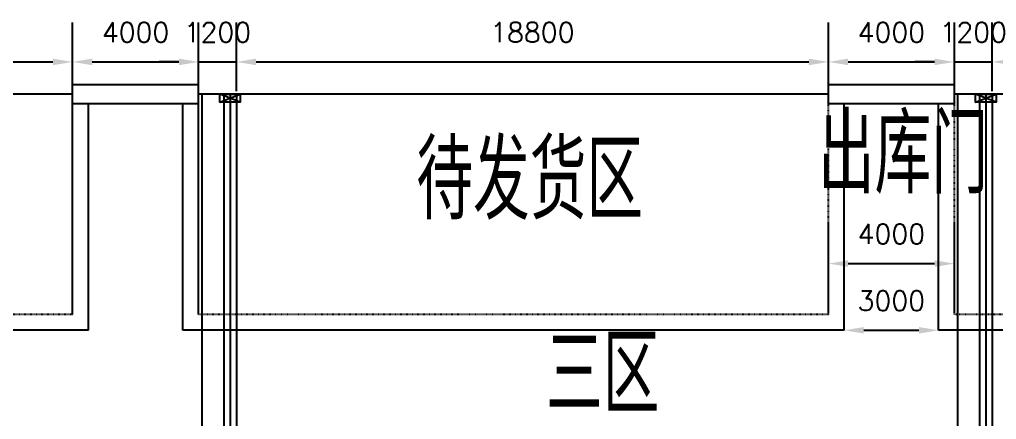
# Model space of a CAD drawing. Header units: millimetres. Extents: x 6622 to 532820, y 3370 to 359312.
# Drawn here: x 450265 to 481287, y 318705 to 331418 of the extents above; entities that cross this region are included whole.
import ezdxf

# ---------------------------------------------------------------- set-up
doc = ezdxf.new("R2010")
doc.units = ezdxf.units.MM
doc.linetypes.add('ACAD_ISO03W100', pattern=[30, 12, -18])
doc.styles.get("Standard").update_dxf_attribs({"font": 'txt', "bigfont": 'gbcbig.shx'})
doc.dimstyles.new('ISO-25', dxfattribs={"dimtxt": 625, "dimasz": 625, "dimexe": 1250, "dimexo": 100, "dimgap": 625, "dimtad": 1, "dimtxsty": 'Standard', "dimcen": 2.5, "dimadec": 0, "dimazin": 0, "dimtfac": 1, "dimtmove": 0, "dimatfit": 3, "dimfxl": 1, "dimarcsym": 0})

# ---------------------------------------------------------------- blocks, each defined once
blk = doc.blocks.new('*D356')
at = {"color": 0, "lineweight": -2, "transparency": 16777216}
for p, q in [((476450, 321640), (476450, 322790)), ((479450, 321640), (479450, 322790)), ((477075, 321540), (478825, 321540))]:
    blk.add_line(p, q, dxfattribs=at)
at = {"color": 0, "transparency": 16777216}
for points in [[(477075, 321644), (477075, 321436), (476450, 321540)], [(478825, 321644), (478825, 321436), (479450, 321540)]]:
    blk.add_solid(points, dxfattribs=at)
at = {"layer": 'Defpoints', "color": 0, "transparency": 16777216}
for p in [(476450, 321540), (479450, 321540), (479450, 321540)]:
    blk.add_point(p, dxfattribs=at)
at = {"color": 0, "transparency": 16777216, "insert": (477950, 322478), "char_height": 625, "attachment_point": 5}
blk.add_mtext('3000', dxfattribs=at)
blk = doc.blocks.new('*D357')
at = {"color": 0, "lineweight": -2, "transparency": 16777216}
for p, q in [((475950, 322140), (475950, 324910)), ((479950, 322140), (479950, 324910)), ((476575, 323660), (479325, 323660))]:
    blk.add_line(p, q, dxfattribs=at)
at = {"color": 0, "transparency": 16777216}
for points in [[(476575, 323764), (476575, 323556), (475950, 323660)], [(479325, 323764), (479325, 323556), (479950, 323660)]]:
    blk.add_solid(points, dxfattribs=at)
at = {"layer": 'Defpoints', "color": 0, "transparency": 16777216}
for p in [(479950, 323660), (475950, 322040), (479950, 322040)]:
    blk.add_point(p, dxfattribs=at)
at = {"color": 0, "transparency": 16777216, "insert": (477950, 324598), "char_height": 625, "attachment_point": 5}
blk.add_mtext('4000', dxfattribs=at)
blk = doc.blocks.new('*D358')
at = {"color": 0, "lineweight": -2, "transparency": 16777216}
for p, q in [((433150, 329140), (433150, 331320)), ((451950, 329140), (451950, 331320)), ((433775, 330070), (451325, 330070))]:
    blk.add_line(p, q, dxfattribs=at)
at = {"color": 0, "transparency": 16777216}
for points in [[(433775, 330174), (433775, 329966), (433150, 330070)], [(451325, 330174), (451325, 329966), (451950, 330070)]]:
    blk.add_solid(points, dxfattribs=at)
at = {"layer": 'Defpoints', "color": 0, "transparency": 16777216}
for p in [(451950, 330070), (433150, 329040), (451950, 329040)]:
    blk.add_point(p, dxfattribs=at)
at = {"color": 0, "transparency": 16777216, "insert": (442550, 331008), "char_height": 625, "attachment_point": 5}
blk.add_mtext('18800', dxfattribs=at)
blk = doc.blocks.new('*D359')
at = {"color": 0, "lineweight": -2, "transparency": 16777216}
for p, q in [((451950, 329440), (451950, 331320)), ((455950, 329440), (455950, 331320)), ((452575, 330070), (455325, 330070))]:
    blk.add_line(p, q, dxfattribs=at)
at = {"color": 0, "transparency": 16777216}
for points in [[(452575, 330174), (452575, 329966), (451950, 330070)], [(455325, 330174), (455325, 329966), (455950, 330070)]]:
    blk.add_solid(points, dxfattribs=at)
at = {"layer": 'Defpoints', "color": 0, "transparency": 16777216}
for p in [(455950, 330070), (451950, 329340), (455950, 329340)]:
    blk.add_point(p, dxfattribs=at)
at = {"color": 0, "transparency": 16777216, "insert": (453950, 331008), "char_height": 625, "attachment_point": 5}
blk.add_mtext('4000', dxfattribs=at)
blk = doc.blocks.new('*D360')
at = {"color": 0, "lineweight": -2, "transparency": 16777216}
for p, q in [((455950, 329140), (455950, 331320)), ((457150, 329140), (457150, 331320)), ((455325, 330070), (454700, 330070)), ((455950, 330070), (457150, 330070)), ((457775, 330070), (458400, 330070))]:
    blk.add_line(p, q, dxfattribs=at)
at = {"color": 0, "transparency": 16777216}
for points in [[(455325, 330174), (455325, 329966), (455950, 330070)], [(457775, 330174), (457775, 329966), (457150, 330070)]]:
    blk.add_solid(points, dxfattribs=at)
at = {"layer": 'Defpoints', "color": 0, "transparency": 16777216}
for p in [(457150, 330070), (455950, 329040), (457150, 329040)]:
    blk.add_point(p, dxfattribs=at)
at = {"color": 0, "transparency": 16777216, "insert": (456550, 331008), "char_height": 625, "attachment_point": 5}
blk.add_mtext('1200', dxfattribs=at)
blk = doc.blocks.new('*D361')
at = {"color": 0, "lineweight": -2, "transparency": 16777216}
for p, q in [((457150, 329140), (457150, 331320)), ((475950, 329140), (475950, 331320)), ((457775, 330070), (475325, 330070))]:
    blk.add_line(p, q, dxfattribs=at)
at = {"color": 0, "transparency": 16777216}
for points in [[(457775, 330174), (457775, 329966), (457150, 330070)], [(475325, 330174), (475325, 329966), (475950, 330070)]]:
    blk.add_solid(points, dxfattribs=at)
at = {"layer": 'Defpoints', "color": 0, "transparency": 16777216}
for p in [(475950, 330070), (457150, 329040), (475950, 329040)]:
    blk.add_point(p, dxfattribs=at)
at = {"color": 0, "transparency": 16777216, "insert": (466550, 331008), "char_height": 625, "attachment_point": 5}
blk.add_mtext('18800', dxfattribs=at)
blk = doc.blocks.new('*D362')
at = {"color": 0, "lineweight": -2, "transparency": 16777216}
for p, q in [((475950, 329440), (475950, 331320)), ((479950, 329440), (479950, 331320)), ((476575, 330070), (479325, 330070))]:
    blk.add_line(p, q, dxfattribs=at)
at = {"color": 0, "transparency": 16777216}
for points in [[(476575, 330174), (476575, 329966), (475950, 330070)], [(479325, 330174), (479325, 329966), (479950, 330070)]]:
    blk.add_solid(points, dxfattribs=at)
at = {"layer": 'Defpoints', "color": 0, "transparency": 16777216}
for p in [(479950, 330070), (475950, 329340), (479950, 329340)]:
    blk.add_point(p, dxfattribs=at)
at = {"color": 0, "transparency": 16777216, "insert": (477950, 331008), "char_height": 625, "attachment_point": 5}
blk.add_mtext('4000', dxfattribs=at)
blk = doc.blocks.new('*D363')
at = {"color": 0, "lineweight": -2, "transparency": 16777216}
for p, q in [((479950, 329140), (479950, 331320)), ((481150, 329140), (481150, 331320)), ((479325, 330070), (478700, 330070)), ((479950, 330070), (481150, 330070)), ((481775, 330070), (482400, 330070))]:
    blk.add_line(p, q, dxfattribs=at)
at = {"color": 0, "transparency": 16777216}
for points in [[(479325, 330174), (479325, 329966), (479950, 330070)], [(481775, 330174), (481775, 329966), (481150, 330070)]]:
    blk.add_solid(points, dxfattribs=at)
at = {"layer": 'Defpoints', "color": 0, "transparency": 16777216}
for p in [(481150, 330070), (479950, 329040), (481150, 329040)]:
    blk.add_point(p, dxfattribs=at)
at = {"color": 0, "transparency": 16777216, "insert": (480550, 331008), "char_height": 625, "attachment_point": 5}
blk.add_mtext('1200', dxfattribs=at)
blk = doc.blocks.new('*D364')
at = {"color": 0, "lineweight": -2, "transparency": 16777216}
for p, q in [((481150, 329140), (481150, 331320)), ((486950, 329140), (486950, 331320)), ((481775, 330070), (486325, 330070))]:
    blk.add_line(p, q, dxfattribs=at)
at = {"color": 0, "transparency": 16777216}
for points in [[(481775, 330174), (481775, 329966), (481150, 330070)], [(486325, 330174), (486325, 329966), (486950, 330070)]]:
    blk.add_solid(points, dxfattribs=at)
at = {"layer": 'Defpoints', "color": 0, "transparency": 16777216}
for p in [(486950, 330070), (481150, 329040), (486950, 329040)]:
    blk.add_point(p, dxfattribs=at)
at = {"color": 0, "transparency": 16777216, "insert": (484050, 331008), "char_height": 625, "attachment_point": 5}
blk.add_mtext('5800', dxfattribs=at)

msp = doc.modelspace()

# ---------------------------------------------------------------- linework, layer by layer
for p, q in [((455950, 329340), (451950, 329340)), ((479949.998, 329339.876), (475949.998, 329339.876)), ((475949.998, 328739.876), (475949.998, 329339.876)), ((479949.998, 328739.876), (479949.998, 329339.876)), ((451950, 329040), (432650, 329040)), ((475949.998, 329040), (455950, 329040)), ((486950, 329040), (479949.998, 329040)), ((455950, 328740), (451950, 328740)), ((479949.998, 328739.876), (475949.998, 328739.876)), ((476449.998, 321540), (476449.998, 328739.876)), ((479449.998, 321540), (479449.998, 328739.876)), ((452450, 321540), (432150, 321540)), ((476449.998, 321540), (455450, 321540)), ((488450, 321540), (479449.998, 321540))]:
    msp.add_line(p, q)
at = {"color": 2, "linetype": 'Continuous'}
for p, q in [((451950, 322040), (451950, 329340)), ((455950, 322040), (455950, 329340))]:
    msp.add_line(p, q, dxfattribs=at)
at = {"color": 1}
for p, q in [((456050, 329040), (456050, 259040)), ((480049.961, 329042.777), (480049.961, 259042.777))]:
    msp.add_line(p, q, dxfattribs=at)
at = {"color": 0}
for p, q in [((457275, 328790), (456625, 329040)), ((456625, 328790), (457275, 329040)), ((481275, 328790), (480625, 329040)), ((480625, 328790), (481275, 329040)), ((452450, 321540), (452450, 328740)), ((455450, 321540), (455450, 328740))]:
    msp.add_line(p, q, dxfattribs=at)
at = {"color": 4}
for p, q in [((456750, 329040), (456750, 259040)), ((456950, 329040), (456950, 259040)), ((457150, 329040), (457150, 259040)), ((480750, 329040), (480750, 259040)), ((480950, 329040), (480950, 259040)), ((481150, 329040), (481150, 259040))]:
    msp.add_line(p, q, dxfattribs=at)
at = {"color": 2, "linetype": 'ACAD_ISO03W100'}
for p, q in [((475949.998, 322040), (475949.998, 328739.876)), ((479949.998, 322040), (479949.998, 328739.876)), ((451950, 322040), (432650, 322040)), ((475949.998, 322040), (455950, 322040)), ((486950, 322040), (479949.998, 322040))]:
    msp.add_line(p, q, dxfattribs=at)
at = {"color": 0}
for points in [[(456625, 329040), (457275, 329040), (457275, 328790), (456625, 328790)], [(480625, 329040), (481275, 329040), (481275, 328790), (480625, 328790)]]:
    msp.add_lwpolyline(points, close=True, dxfattribs=at)

# ---------------------------------------------------------------- texts
at = {"color": 0, "char_height": 2500, "attachment_point": 1}
for s, insert, width in [('出库门', (475618.938, 328387.757), 7700.04118), ('待发货区', (462866.224, 327561.246), 7700.04118), ('三区', (466985.602, 321396.83), 4268.9301)]:
    msp.add_mtext(s, dxfattribs=dict(at, insert=insert, width=width))

# ---------------------------------------------------------------- dimensions: what is measured, and where the dimension line sits
at = {"color": 0}
for base, p1, p2, picture, middle in [((451950, 330070), (433150, 329040), (451950, 329040), '*D358', (442550, 331007.5)), ((455950, 330070), (451950, 329340), (455950, 329340), '*D359', (453950, 331007.5)), ((475949.998, 330070), (457150, 329040), (475949.998, 329040), '*D361', (466549.999, 331007.5)), ((479949.998, 330070), (475949.998, 329339.876), (479949.998, 329339.876), '*D362', (477949.998, 331007.5)), ((486950, 330070), (481150, 329040), (486950, 329040), '*D364', (484050, 331007.5))]:
    dim = msp.add_linear_dim(base=base, p1=p1, p2=p2, dimstyle='ISO-25', dxfattribs=at)
    dim.commit()
    dim.dimension.update_dxf_attribs({"geometry": picture, "text_midpoint": middle})
for base, p1, p2, picture, middle in [((457150, 330070), (455950, 329040), (457150, 329040), '*D360', (456550, 330070)), ((481150, 330070), (479949.998, 329040), (481150, 329040), '*D363', (480549.999, 330070)), ((479949.998, 323660), (475949.998, 322040), (479949.998, 322040), '*D357', (477949.998, 323660)), ((479449.998, 321540), (476449.998, 321540), (479449.998, 321540), '*D356', (477949.998, 321540))]:
    dim = msp.add_linear_dim(base=base, p1=p1, p2=p2, dimstyle='ISO-25', dxfattribs=at)
    dim.commit()
    dim.dimension.update_dxf_attribs({"geometry": picture, "text_midpoint": middle, "dimtype": 160})

doc.saveas('drawing.dxf')
